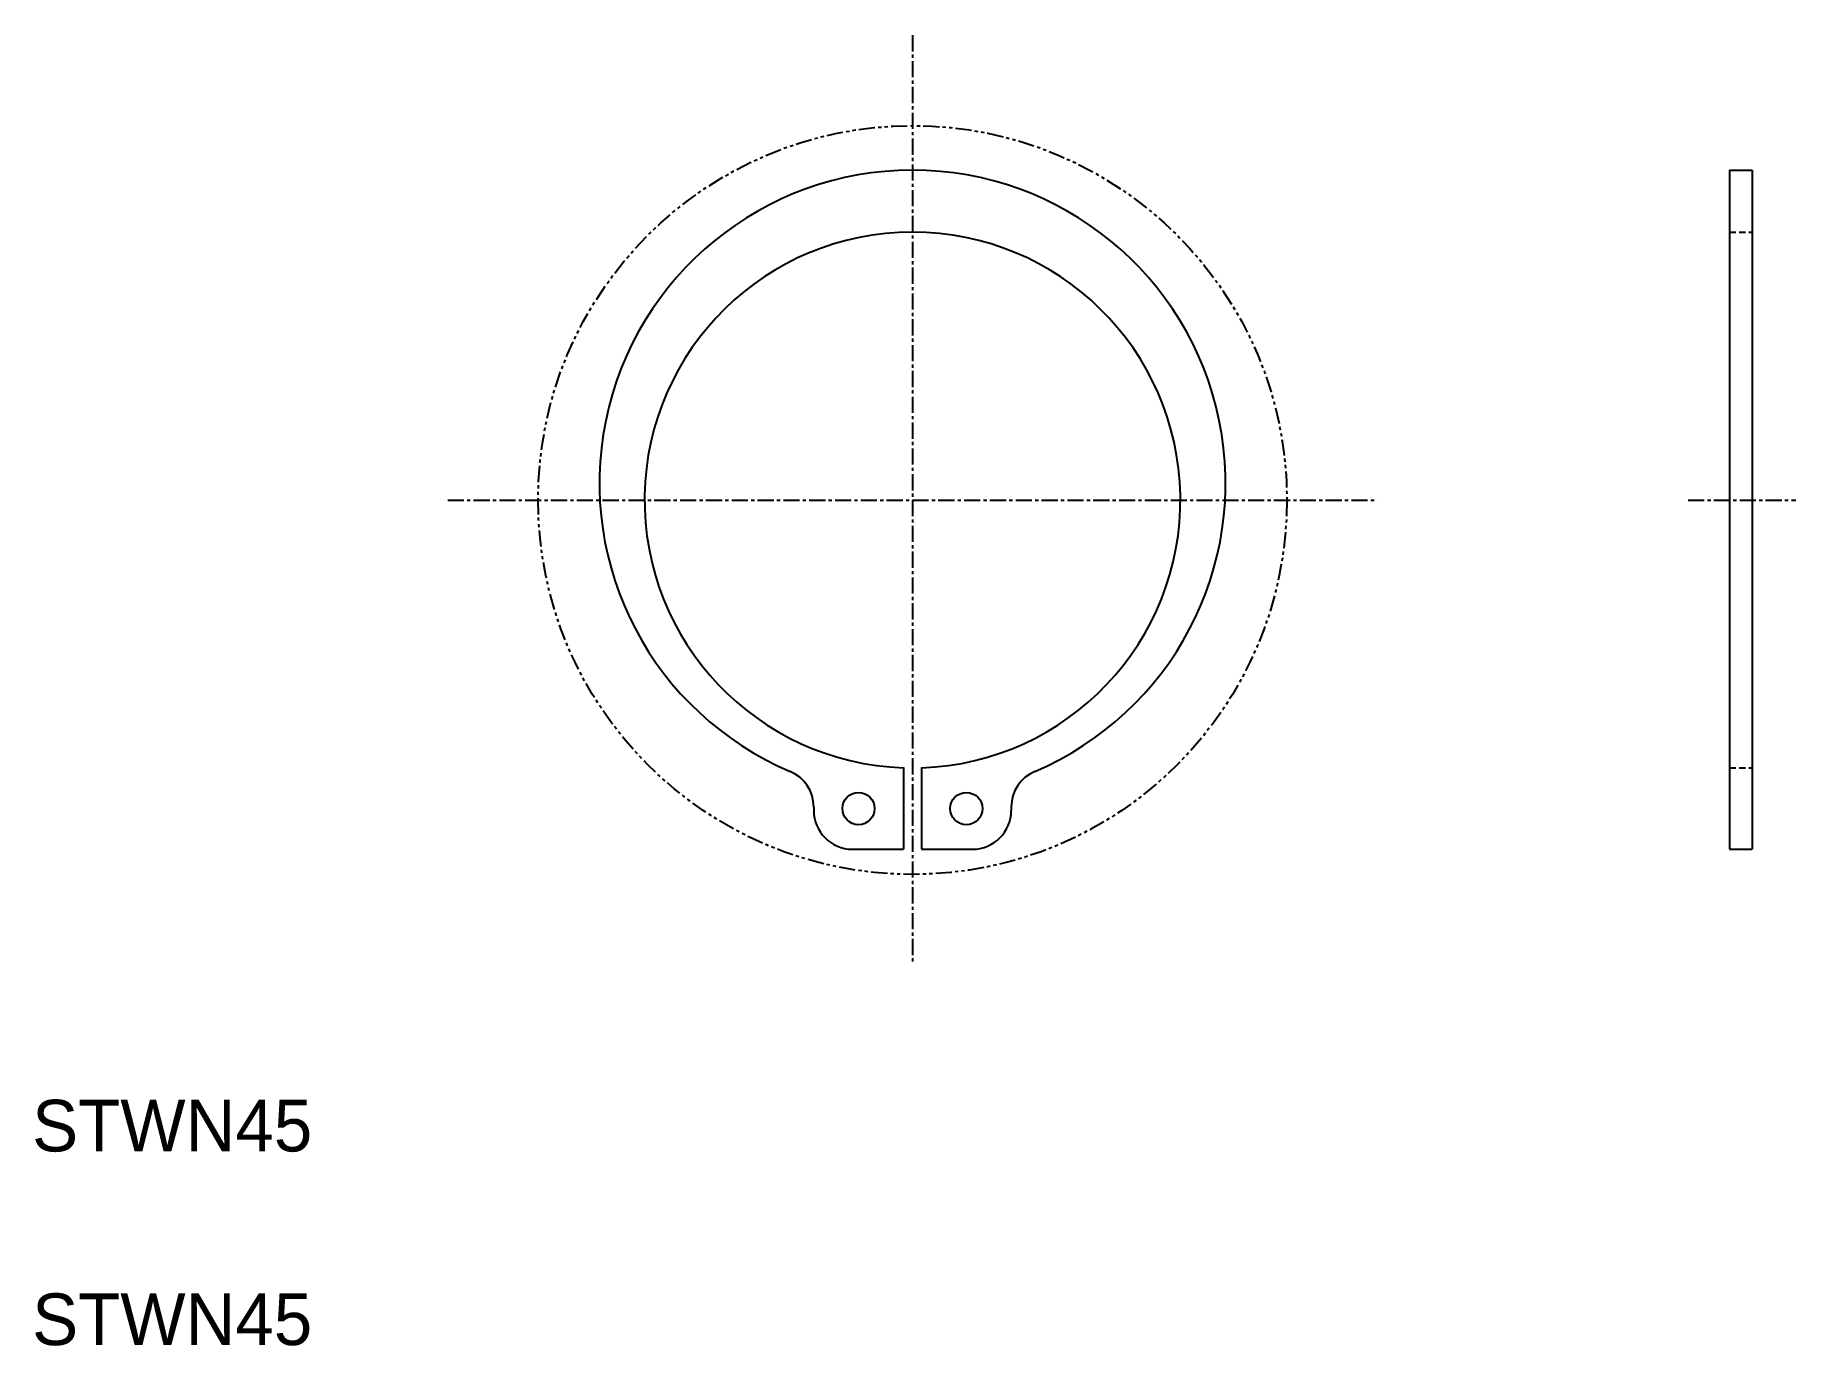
# Model space of a CAD drawing. Extents: x 211 to 347, y 93 to 195.
import ezdxf

# ---------------------------------------------------------------- set-up
doc = ezdxf.new("R2010")
doc.units = 0
for name, pattern in [('CENTER', [2, 1.25, -0.25, 0.25, -0.25]), ('DASHED', [0.75, 0.5, -0.25]), ('PHANTOM', [2.5, 1.25, -0.25, 0.25, -0.25, 0.25, -0.25])]:
    doc.linetypes.add(name, pattern=pattern)
doc.layers.get('0').update_dxf_attribs({"linetype": 'CONTINUOUS'})
doc.layers.add('CENTER', color=1, linetype='CENTER')

msp = doc.modelspace()

# ---------------------------------------------------------------- linework, layer by layer
at = {"color": 7, "linetype": 'CONTINUOUS'}
for p, q in [((341.75, 184.56), (341.75, 131.96)), ((341.75, 184.56), (343.5, 184.56)), ((343.5, 184.56), (343.5, 131.96)), ((277.77, 138.28), (277.77, 131.96)), ((279.17, 138.28), (279.17, 131.96)), ((277.77, 136.7), (277.77, 136.7)), ((270.82, 135.23), (270.82, 134.96)), ((277.77, 135.12), (277.77, 135.12)), ((286.12, 135.23), (286.12, 134.96)), ((273.82, 131.96), (277.77, 131.96)), ((279.17, 131.96), (283.12, 131.96)), ((341.75, 131.96), (343.5, 131.96))]:
    msp.add_line(p, q, dxfattribs=at)
at = {"color": 3, "linetype": 'DASHED'}
for p, q in [((341.75, 179.76), (343.5, 179.76)), ((341.75, 138.26), (343.5, 138.26))]:
    msp.add_line(p, q, dxfattribs=at)
at = {"color": 3, "linetype": 'PHANTOM'}
msp.add_circle((278.47, 159.01), 29, dxfattribs=at)
at = {"color": 7, "linetype": 'CONTINUOUS'}
for centre in [(274.29, 135.11), (282.64, 135.11)]:
    msp.add_circle(centre, 1.25, dxfattribs=at)
for centre, radius, start, end in [((278.47, 160.31), 24.25, 293.0059, 246.9941), ((278.47, 159.01), 20.75, 271.9332, 268.0668), ((267.82, 135.23), 3, 0, 66.9941), ((289.12, 135.23), 3, 113.0059, 180), ((273.82, 134.96), 3, 180, 270), ((283.12, 134.96), 3, 270, 0)]:
    msp.add_arc(centre, radius, start, end, dxfattribs=at)
at = {"layer": 'CENTER', "color": 1, "linetype": 'CENTER'}
for p, q in [((278.47, 195.01), (278.47, 123.01)), ((242.47, 159.01), (314.47, 159.01)), ((338.55, 159.01), (346.89, 159.01))]:
    msp.add_line(p, q, dxfattribs=at)

# ---------------------------------------------------------------- texts
at = {"color": 7, "linetype": 'CONTINUOUS'}
for p in [(210.28, 108.55), (210.28, 93.55)]:
    msp.add_text('STWN45', height=4, dxfattribs=at).set_placement(p)

doc.saveas('drawing.dxf')
